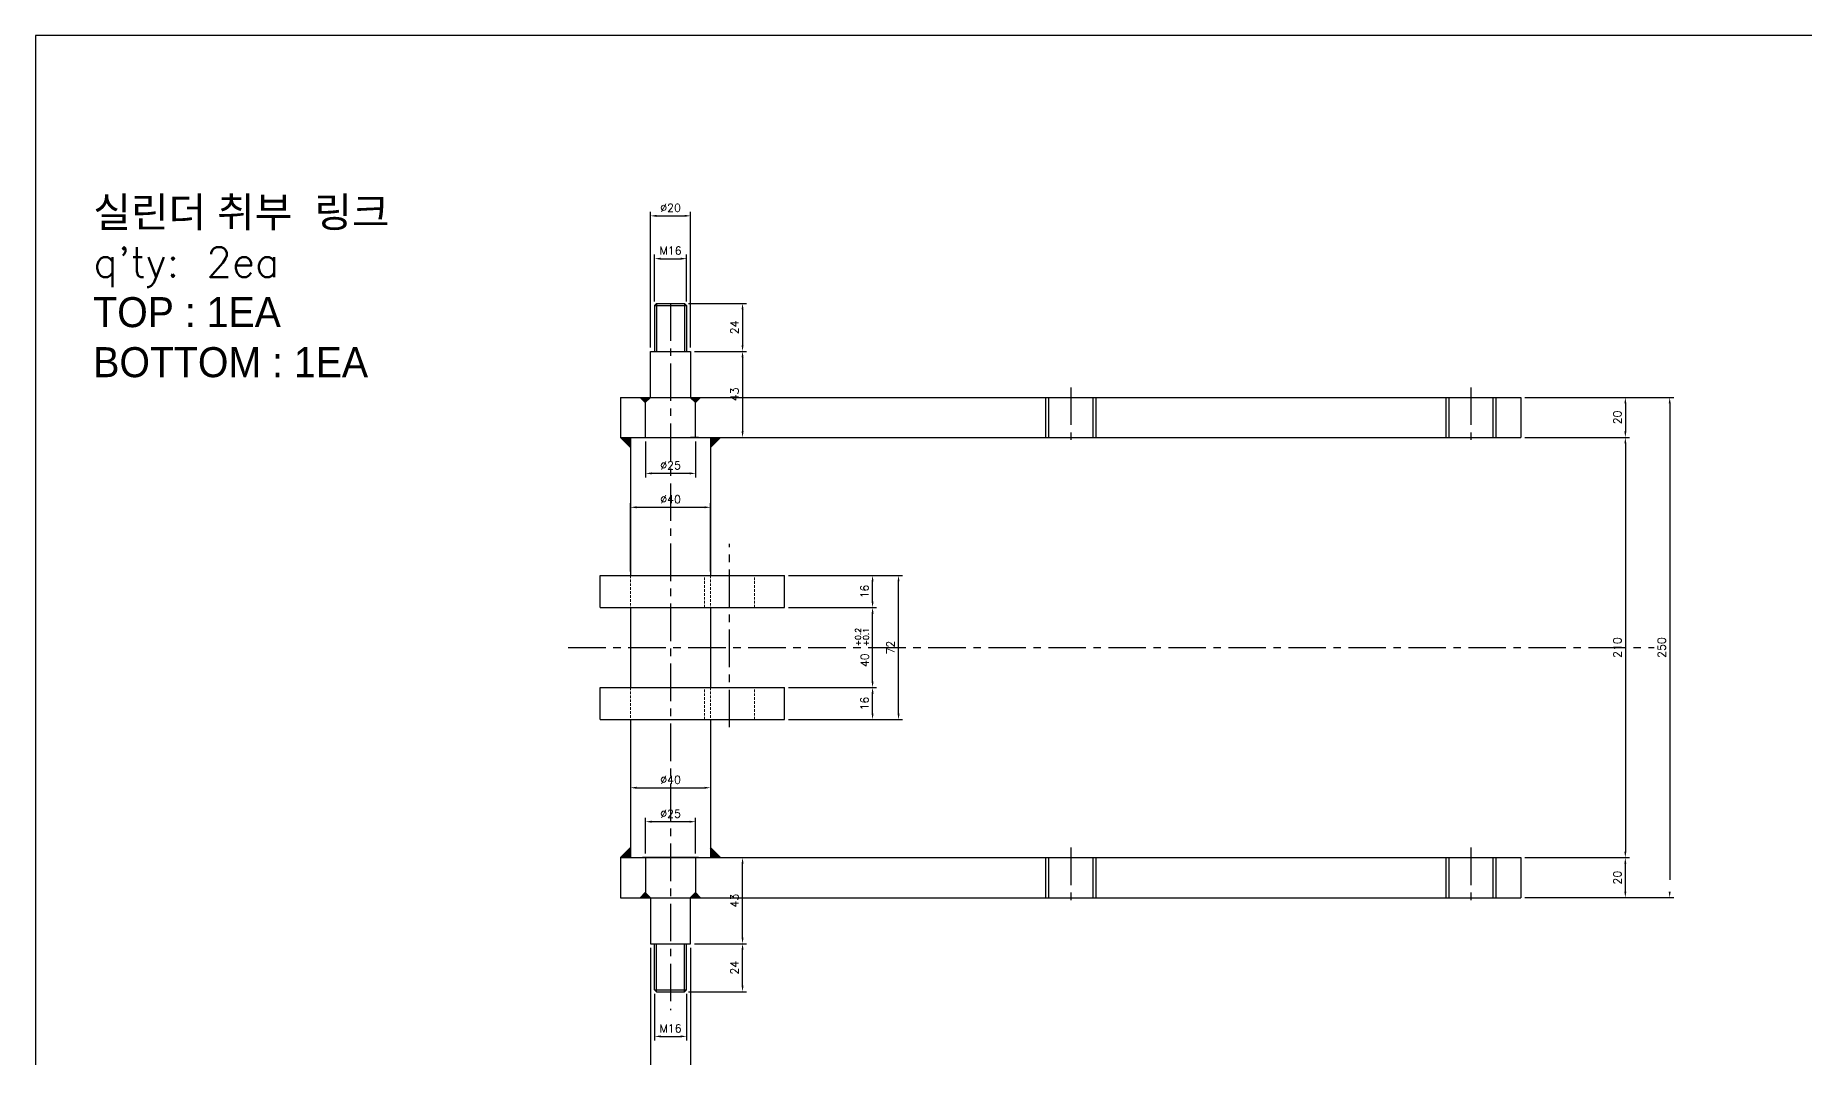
# Model space of a CAD drawing. Extents: x -2917 to 6643, y 8514 to 10799.
# Drawn here: x -894 to -10, y 9038 to 9549 of the extents above; entities that cross this region are included whole.
import ezdxf

# ---------------------------------------------------------------- set-up
doc = ezdxf.new("R2010")
doc.units = 0
doc.header["$LTSCALE"] = 15
doc.header["$MEASUREMENT"] = 0
for name, pattern in [('CENTER', [2, 1.25, -0.25, 0.25, -0.25]), ('HIDDEN', [0.375, 0.25, -0.125]), ('PHANTOM2', [31.75, 15.875, -3.175, 3.175, -3.175, 3.175, -3.175])]:
    doc.linetypes.add(name, pattern=pattern)
for name, color, linetype in [('1', 1, 'CENTER'), ('3', 3, 'Continuous'), ('4', 4, 'Continuous'), ('CON', 7, 'Continuous')]:
    doc.layers.add(name, color=color, linetype=linetype)
doc.layers.add('가는파선_A3', color=7, linetype='HIDDEN', lineweight=13, true_color=0x008000)
doc.styles.get("Standard").update_dxf_attribs({"font": 'txt.shx'})
doc.dimstyles.new('ISO-25', dxfattribs={"dimtxt": 2.5, "dimasz": 2.5, "dimexe": 1.25, "dimexo": 0.625, "dimtad": 1, "dimtoh": 1, "dimdsep": 46, "dimtxsty": 'Standard', "dimcen": 2.5, "dimclrt": 6, "dimadec": 0, "dimazin": 0, "dimtfac": 1, "dimtmove": 0, "dimatfit": 3, "dimfxl": 1, "dimarcsym": 0})
pattern_1 = [(45, (-6199.67377, -1228.90744), (-0.0883883476, 0.0883883476), [])]

# ---------------------------------------------------------------- blocks, each defined once
blk = doc.blocks.new('*U675')
at = {"layer": '1', "color": 0, "transparency": 16777216}
blk.add_line((0, 15), (0, -15), dxfattribs=at)
blk = doc.blocks.new('*U676')
at = {"layer": '1', "color": 0, "transparency": 16777216}
blk.add_line((0, 15), (0, -15), dxfattribs=at)
blk = doc.blocks.new('*U687')
at = {"layer": '1', "color": 0, "transparency": 16777216}
blk.add_line((0, 15), (0, -15), dxfattribs=at)
blk = doc.blocks.new('*U688')
at = {"layer": '1', "color": 0, "transparency": 16777216}
blk.add_line((0, 15), (0, -15), dxfattribs=at)
blk = doc.blocks.new('*D692')
at = {"layer": '4', "color": 4, "linetype": 'PHANTOM2', "lineweight": -2, "transparency": 16777216}
for p, q in [((-517.87, 9262.71), (-473.85, 9262.71)), ((-475.85, 9225.71), (-475.85, 9259.71)), ((-517.87, 9222.71), (-473.85, 9222.71))]:
    blk.add_line(p, q, dxfattribs=at)
at = {"layer": '4', "color": 4, "linetype": 'PHANTOM2', "transparency": 16777216}
for points in [[(-476.35, 9259.71), (-475.35, 9259.71), (-475.85, 9262.71)], [(-476.35, 9225.71), (-475.35, 9225.71), (-475.85, 9222.71)]]:
    blk.add_solid(points, dxfattribs=at)
at = {"layer": 'Defpoints', "color": 0, "linetype": 'PHANTOM2', "transparency": 16777216}
for p in [(-519.87, 9262.71), (-475.85, 9262.71), (-519.87, 9222.71)]:
    blk.add_point(p, dxfattribs=at)
at = {"layer": '4', "color": 7, "linetype": 'PHANTOM2', "transparency": 16777216, "insert": (-481.12, 9242.71), "char_height": 4, "attachment_point": 5, "rotation": 90}
blk.add_mtext('40 {\\H0.7x;\\S+0.2^ +0.1;}', dxfattribs=at)
blk = doc.blocks.new('*D693')
at = {"layer": '4', "color": 4, "linetype": 'PHANTOM2', "lineweight": -2, "transparency": 16777216}
for p, q in [((-517.87, 9278.71), (-473.85, 9278.71)), ((-475.85, 9265.71), (-475.85, 9275.71)), ((-517.87, 9262.71), (-473.85, 9262.71))]:
    blk.add_line(p, q, dxfattribs=at)
at = {"layer": '4', "color": 4, "linetype": 'PHANTOM2', "transparency": 16777216}
for points in [[(-476.35, 9275.71), (-475.35, 9275.71), (-475.85, 9278.71)], [(-476.35, 9265.71), (-475.35, 9265.71), (-475.85, 9262.71)]]:
    blk.add_solid(points, dxfattribs=at)
at = {"layer": 'Defpoints', "color": 0, "linetype": 'PHANTOM2', "transparency": 16777216}
for p in [(-519.87, 9278.71), (-475.85, 9278.71), (-519.87, 9262.71)]:
    blk.add_point(p, dxfattribs=at)
at = {"layer": '4', "color": 7, "linetype": 'PHANTOM2', "transparency": 16777216, "insert": (-479.85, 9270.71), "char_height": 4, "attachment_point": 5, "rotation": 90}
blk.add_mtext('16', dxfattribs=at)
blk = doc.blocks.new('*D694')
at = {"layer": '4', "color": 4, "linetype": 'PHANTOM2', "lineweight": -2, "transparency": 16777216}
for p, q in [((-517.87, 9222.71), (-473.85, 9222.71)), ((-475.85, 9209.71), (-475.85, 9219.71)), ((-517.87, 9206.71), (-473.85, 9206.71))]:
    blk.add_line(p, q, dxfattribs=at)
at = {"layer": '4', "color": 4, "linetype": 'PHANTOM2', "transparency": 16777216}
for points in [[(-476.35, 9219.71), (-475.35, 9219.71), (-475.85, 9222.71)], [(-476.35, 9209.71), (-475.35, 9209.71), (-475.85, 9206.71)]]:
    blk.add_solid(points, dxfattribs=at)
at = {"layer": 'Defpoints', "color": 0, "linetype": 'PHANTOM2', "transparency": 16777216}
for p in [(-519.87, 9222.71), (-475.85, 9222.71), (-519.87, 9206.71)]:
    blk.add_point(p, dxfattribs=at)
at = {"layer": '4', "color": 7, "linetype": 'PHANTOM2', "transparency": 16777216, "insert": (-479.85, 9214.71), "char_height": 4, "attachment_point": 5, "rotation": 90}
blk.add_mtext('16', dxfattribs=at)
blk = doc.blocks.new('*D695')
at = {"layer": '4', "color": 4, "linetype": 'PHANTOM2', "lineweight": -2, "transparency": 16777216}
for p, q in [((-517.87, 9278.71), (-460.87, 9278.71)), ((-462.87, 9209.71), (-462.87, 9275.71)), ((-517.87, 9206.71), (-460.87, 9206.71))]:
    blk.add_line(p, q, dxfattribs=at)
at = {"layer": '4', "color": 4, "linetype": 'PHANTOM2', "transparency": 16777216}
for points in [[(-463.37, 9275.71), (-462.37, 9275.71), (-462.87, 9278.71)], [(-463.37, 9209.71), (-462.37, 9209.71), (-462.87, 9206.71)]]:
    blk.add_solid(points, dxfattribs=at)
at = {"layer": 'Defpoints', "color": 0, "linetype": 'PHANTOM2', "transparency": 16777216}
for p in [(-519.87, 9278.71), (-462.87, 9278.71), (-519.87, 9206.71)]:
    blk.add_point(p, dxfattribs=at)
at = {"layer": '4', "color": 7, "linetype": 'PHANTOM2', "transparency": 16777216, "insert": (-466.87, 9242.71), "char_height": 4, "attachment_point": 5, "rotation": 90}
blk.add_mtext('72', dxfattribs=at)
blk = doc.blocks.new('*D704')
at = {"layer": '4', "color": 4, "linetype": 'PHANTOM2', "lineweight": -2, "transparency": 16777216}
for p, q in [((-564.83, 9094.71), (-538.84, 9094.71)), ((-540.84, 9073.71), (-540.84, 9091.71)), ((-567.83, 9070.71), (-538.84, 9070.71))]:
    blk.add_line(p, q, dxfattribs=at)
at = {"layer": '4', "color": 4, "linetype": 'PHANTOM2', "transparency": 16777216}
for points in [[(-541.34, 9091.71), (-540.34, 9091.71), (-540.84, 9094.71)], [(-541.34, 9073.71), (-540.34, 9073.71), (-540.84, 9070.71)]]:
    blk.add_solid(points, dxfattribs=at)
at = {"layer": 'Defpoints', "color": 0, "linetype": 'PHANTOM2', "transparency": 16777216}
for p in [(-566.83, 9094.71), (-540.84, 9094.71), (-569.83, 9070.71)]:
    blk.add_point(p, dxfattribs=at)
at = {"layer": '4', "color": 7, "linetype": 'PHANTOM2', "transparency": 16777216, "insert": (-544.84, 9082.71), "char_height": 4, "attachment_point": 5, "rotation": 90}
blk.add_mtext('24', dxfattribs=at)
blk = doc.blocks.new('*D705')
at = {"layer": '4', "color": 4, "linetype": 'PHANTOM2', "lineweight": -2, "transparency": 16777216}
for p, q in [((-560.83, 9137.71), (-538.84, 9137.71)), ((-540.84, 9097.71), (-540.84, 9134.71)), ((-564.83, 9094.71), (-538.84, 9094.71))]:
    blk.add_line(p, q, dxfattribs=at)
at = {"layer": '4', "color": 4, "linetype": 'PHANTOM2', "transparency": 16777216}
for points in [[(-541.34, 9134.71), (-540.34, 9134.71), (-540.84, 9137.71)], [(-541.34, 9097.71), (-540.34, 9097.71), (-540.84, 9094.71)]]:
    blk.add_solid(points, dxfattribs=at)
at = {"layer": 'Defpoints', "color": 0, "linetype": 'PHANTOM2', "transparency": 16777216}
for p in [(-562.83, 9137.71), (-540.84, 9137.71), (-566.83, 9094.71)]:
    blk.add_point(p, dxfattribs=at)
at = {"layer": '4', "color": 7, "linetype": 'PHANTOM2', "transparency": 16777216, "insert": (-544.84, 9116.21), "char_height": 4, "attachment_point": 5, "rotation": 90}
blk.add_mtext('43', dxfattribs=at)
blk = doc.blocks.new('*D708')
at = {"layer": '4', "color": 4, "linetype": 'PHANTOM2', "lineweight": -2, "transparency": 16777216}
for p, q in [((-584.83, 9069.71), (-584.83, 9046.38)), ((-568.83, 9069.71), (-568.83, 9046.38)), ((-581.83, 9048.38), (-571.83, 9048.38))]:
    blk.add_line(p, q, dxfattribs=at)
at = {"layer": '4', "color": 4, "linetype": 'PHANTOM2', "transparency": 16777216}
for points in [[(-581.83, 9048.88), (-581.83, 9047.88), (-584.83, 9048.38)], [(-571.83, 9048.88), (-571.83, 9047.88), (-568.83, 9048.38)]]:
    blk.add_solid(points, dxfattribs=at)
at = {"layer": 'Defpoints', "color": 0, "linetype": 'PHANTOM2', "transparency": 16777216}
for p in [(-584.83, 9071.71), (-568.83, 9071.71), (-568.83, 9048.38)]:
    blk.add_point(p, dxfattribs=at)
at = {"layer": '4', "color": 7, "linetype": 'PHANTOM2', "transparency": 16777216, "insert": (-576.83, 9052.38), "char_height": 4, "attachment_point": 5}
blk.add_mtext('M16', dxfattribs=at)
blk = doc.blocks.new('*D709')
at = {"layer": '4', "color": 4, "linetype": 'PHANTOM2', "lineweight": -2, "transparency": 16777216}
for p, q in [((-586.83, 9092.71), (-586.83, 9024.97)), ((-566.83, 9092.71), (-566.83, 9024.97)), ((-583.83, 9026.97), (-569.83, 9026.97))]:
    blk.add_line(p, q, dxfattribs=at)
at = {"layer": '4', "color": 4, "linetype": 'PHANTOM2', "transparency": 16777216}
for points in [[(-583.83, 9027.47), (-583.83, 9026.47), (-586.83, 9026.97)], [(-569.83, 9027.47), (-569.83, 9026.47), (-566.83, 9026.97)]]:
    blk.add_solid(points, dxfattribs=at)
at = {"layer": 'Defpoints', "color": 0, "linetype": 'PHANTOM2', "transparency": 16777216}
for p in [(-586.83, 9094.71), (-566.83, 9094.71), (-566.83, 9026.97)]:
    blk.add_point(p, dxfattribs=at)
at = {"layer": '4', "color": 7, "linetype": 'PHANTOM2', "transparency": 16777216, "insert": (-576.83, 9030.97), "char_height": 4, "attachment_point": 5}
blk.add_mtext('%%C20', dxfattribs=at)
blk = doc.blocks.new('*D710')
at = {"layer": '4', "color": 4, "linetype": 'PHANTOM2', "lineweight": -2, "transparency": 16777216}
for p, q in [((-589.33, 9139.71), (-589.33, 9157.67)), ((-567.33, 9155.67), (-586.33, 9155.67)), ((-564.33, 9139.71), (-564.33, 9157.67))]:
    blk.add_line(p, q, dxfattribs=at)
at = {"layer": '4', "color": 4, "linetype": 'PHANTOM2', "transparency": 16777216}
for points in [[(-586.33, 9156.17), (-586.33, 9155.17), (-589.33, 9155.67)], [(-567.33, 9156.17), (-567.33, 9155.17), (-564.33, 9155.67)]]:
    blk.add_solid(points, dxfattribs=at)
at = {"layer": 'Defpoints', "color": 0, "linetype": 'PHANTOM2', "transparency": 16777216}
for p in [(-589.33, 9155.67), (-589.33, 9137.71), (-564.33, 9137.71)]:
    blk.add_point(p, dxfattribs=at)
at = {"layer": '4', "color": 7, "linetype": 'PHANTOM2', "transparency": 16777216, "insert": (-576.83, 9159.67), "char_height": 4, "attachment_point": 5}
blk.add_mtext('%%C25', dxfattribs=at)
blk = doc.blocks.new('*D711')
at = {"layer": '4', "color": 4, "linetype": 'PHANTOM2', "lineweight": -2, "transparency": 16777216}
for p, q in [((-596.83, 9204.71), (-596.83, 9170.64)), ((-556.83, 9204.71), (-556.83, 9170.64)), ((-593.83, 9172.64), (-559.83, 9172.64))]:
    blk.add_line(p, q, dxfattribs=at)
at = {"layer": '4', "color": 4, "linetype": 'PHANTOM2', "transparency": 16777216}
for points in [[(-593.83, 9173.14), (-593.83, 9172.14), (-596.83, 9172.64)], [(-559.83, 9173.14), (-559.83, 9172.14), (-556.83, 9172.64)]]:
    blk.add_solid(points, dxfattribs=at)
at = {"layer": 'Defpoints', "color": 0, "linetype": 'PHANTOM2', "transparency": 16777216}
for p in [(-596.83, 9206.71), (-556.83, 9206.71), (-556.83, 9172.64)]:
    blk.add_point(p, dxfattribs=at)
at = {"layer": '4', "color": 7, "linetype": 'PHANTOM2', "transparency": 16777216, "insert": (-576.83, 9176.64), "char_height": 4, "attachment_point": 5}
blk.add_mtext('%%C40', dxfattribs=at)
blk = doc.blocks.new('*D714')
at = {"layer": '4', "color": 4, "linetype": 'PHANTOM2', "lineweight": -2, "transparency": 16777216}
for p, q in [((-567.83, 9414.71), (-538.84, 9414.71)), ((-540.84, 9411.71), (-540.84, 9393.71)), ((-564.83, 9390.71), (-538.84, 9390.71))]:
    blk.add_line(p, q, dxfattribs=at)
at = {"layer": '4', "color": 4, "linetype": 'PHANTOM2', "transparency": 16777216}
for points in [[(-541.34, 9411.71), (-540.34, 9411.71), (-540.84, 9414.71)], [(-541.34, 9393.71), (-540.34, 9393.71), (-540.84, 9390.71)]]:
    blk.add_solid(points, dxfattribs=at)
at = {"layer": 'Defpoints', "color": 0, "linetype": 'PHANTOM2', "transparency": 16777216}
for p in [(-569.83, 9414.71), (-566.83, 9390.71), (-540.84, 9390.71)]:
    blk.add_point(p, dxfattribs=at)
at = {"layer": '4', "color": 7, "linetype": 'PHANTOM2', "transparency": 16777216, "insert": (-544.84, 9402.71), "char_height": 4, "attachment_point": 5, "rotation": 90}
blk.add_mtext('24', dxfattribs=at)
blk = doc.blocks.new('*D715')
at = {"layer": '4', "color": 4, "linetype": 'PHANTOM2', "lineweight": -2, "transparency": 16777216}
for p, q in [((-564.83, 9390.71), (-538.84, 9390.71)), ((-540.84, 9387.71), (-540.84, 9350.71)), ((-560.83, 9347.71), (-538.84, 9347.71))]:
    blk.add_line(p, q, dxfattribs=at)
at = {"layer": '4', "color": 4, "linetype": 'PHANTOM2', "transparency": 16777216}
for points in [[(-541.34, 9387.71), (-540.34, 9387.71), (-540.84, 9390.71)], [(-541.34, 9350.71), (-540.34, 9350.71), (-540.84, 9347.71)]]:
    blk.add_solid(points, dxfattribs=at)
at = {"layer": 'Defpoints', "color": 0, "linetype": 'PHANTOM2', "transparency": 16777216}
for p in [(-566.83, 9390.71), (-562.83, 9347.71), (-540.84, 9347.71)]:
    blk.add_point(p, dxfattribs=at)
at = {"layer": '4', "color": 7, "linetype": 'PHANTOM2', "transparency": 16777216, "insert": (-544.84, 9369.21), "char_height": 4, "attachment_point": 5, "rotation": 90}
blk.add_mtext('43', dxfattribs=at)
blk = doc.blocks.new('*D716')
at = {"layer": '4', "color": 4, "linetype": 'PHANTOM2', "lineweight": -2, "transparency": 16777216}
for p, q in [((-584.83, 9415.71), (-584.83, 9439.04)), ((-581.83, 9437.04), (-571.83, 9437.04)), ((-568.83, 9415.71), (-568.83, 9439.04))]:
    blk.add_line(p, q, dxfattribs=at)
at = {"layer": '4', "color": 4, "linetype": 'PHANTOM2', "transparency": 16777216}
for points in [[(-581.83, 9437.54), (-581.83, 9436.54), (-584.83, 9437.04)], [(-571.83, 9437.54), (-571.83, 9436.54), (-568.83, 9437.04)]]:
    blk.add_solid(points, dxfattribs=at)
at = {"layer": 'Defpoints', "color": 0, "linetype": 'PHANTOM2', "transparency": 16777216}
for p in [(-568.83, 9437.04), (-584.83, 9413.71), (-568.83, 9413.71)]:
    blk.add_point(p, dxfattribs=at)
at = {"layer": '4', "color": 7, "linetype": 'PHANTOM2', "transparency": 16777216, "insert": (-576.83, 9441.04), "char_height": 4, "attachment_point": 5}
blk.add_mtext('M16', dxfattribs=at)
blk = doc.blocks.new('*D717')
at = {"layer": '4', "color": 4, "linetype": 'PHANTOM2', "lineweight": -2, "transparency": 16777216}
for p, q in [((-586.83, 9392.71), (-586.83, 9460.44)), ((-583.83, 9458.44), (-569.83, 9458.44)), ((-566.83, 9392.71), (-566.83, 9460.44))]:
    blk.add_line(p, q, dxfattribs=at)
at = {"layer": '4', "color": 4, "linetype": 'PHANTOM2', "transparency": 16777216}
for points in [[(-583.83, 9458.94), (-583.83, 9457.94), (-586.83, 9458.44)], [(-569.83, 9458.94), (-569.83, 9457.94), (-566.83, 9458.44)]]:
    blk.add_solid(points, dxfattribs=at)
at = {"layer": 'Defpoints', "color": 0, "linetype": 'PHANTOM2', "transparency": 16777216}
for p in [(-566.83, 9458.44), (-586.83, 9390.71), (-566.83, 9390.71)]:
    blk.add_point(p, dxfattribs=at)
at = {"layer": '4', "color": 7, "linetype": 'PHANTOM2', "transparency": 16777216, "insert": (-576.83, 9462.44), "char_height": 4, "attachment_point": 5}
blk.add_mtext('%%C20', dxfattribs=at)
blk = doc.blocks.new('*D712')
at = {"layer": '4', "color": 4, "linetype": 'PHANTOM2', "lineweight": -2, "transparency": 16777216}
for p, q in [((-589.33, 9345.71), (-589.33, 9327.74)), ((-564.33, 9345.71), (-564.33, 9327.74)), ((-567.33, 9329.74), (-586.33, 9329.74))]:
    blk.add_line(p, q, dxfattribs=at)
at = {"layer": '4', "color": 4, "linetype": 'PHANTOM2', "transparency": 16777216}
for points in [[(-586.33, 9330.24), (-586.33, 9329.24), (-589.33, 9329.74)], [(-567.33, 9330.24), (-567.33, 9329.24), (-564.33, 9329.74)]]:
    blk.add_solid(points, dxfattribs=at)
at = {"layer": 'Defpoints', "color": 0, "linetype": 'PHANTOM2', "transparency": 16777216}
for p in [(-589.33, 9347.71), (-564.33, 9347.71), (-589.33, 9329.74)]:
    blk.add_point(p, dxfattribs=at)
at = {"layer": '4', "color": 7, "linetype": 'PHANTOM2', "transparency": 16777216, "insert": (-576.83, 9333.74), "char_height": 4, "attachment_point": 5}
blk.add_mtext('%%C25', dxfattribs=at)
blk = doc.blocks.new('*D713')
at = {"layer": '4', "color": 4, "linetype": 'PHANTOM2', "lineweight": -2, "transparency": 16777216}
for p, q in [((-596.83, 9280.71), (-596.83, 9314.78)), ((-556.83, 9280.71), (-556.83, 9314.78)), ((-593.83, 9312.78), (-559.83, 9312.78))]:
    blk.add_line(p, q, dxfattribs=at)
at = {"layer": '4', "color": 4, "linetype": 'PHANTOM2', "transparency": 16777216}
for points in [[(-593.83, 9313.28), (-593.83, 9312.28), (-596.83, 9312.78)], [(-559.83, 9313.28), (-559.83, 9312.28), (-556.83, 9312.78)]]:
    blk.add_solid(points, dxfattribs=at)
at = {"layer": 'Defpoints', "color": 0, "linetype": 'PHANTOM2', "transparency": 16777216}
for p in [(-556.83, 9312.78), (-596.83, 9278.71), (-556.83, 9278.71)]:
    blk.add_point(p, dxfattribs=at)
at = {"layer": '4', "color": 7, "linetype": 'PHANTOM2', "transparency": 16777216, "insert": (-576.83, 9316.78), "char_height": 4, "attachment_point": 5}
blk.add_mtext('%%C40', dxfattribs=at)
blk = doc.blocks.new('*D727')
at = {"layer": '4', "color": 4, "linetype": 'PHANTOM2', "lineweight": -2, "transparency": 16777216}
for p, q in [((-149.83, 9347.71), (-97.55, 9347.71)), ((-99.55, 9344.71), (-99.55, 9140.71)), ((-149.83, 9137.71), (-97.55, 9137.71))]:
    blk.add_line(p, q, dxfattribs=at)
at = {"layer": '4', "color": 4, "linetype": 'PHANTOM2', "transparency": 16777216}
for points in [[(-100.05, 9344.71), (-99.05, 9344.71), (-99.55, 9347.71)], [(-100.05, 9140.71), (-99.05, 9140.71), (-99.55, 9137.71)]]:
    blk.add_solid(points, dxfattribs=at)
at = {"layer": 'Defpoints', "color": 0, "linetype": 'PHANTOM2', "transparency": 16777216}
for p in [(-151.83, 9347.71), (-151.83, 9137.71), (-99.55, 9137.71)]:
    blk.add_point(p, dxfattribs=at)
at = {"layer": '4', "color": 7, "linetype": 'PHANTOM2', "transparency": 16777216, "insert": (-103.55, 9242.71), "char_height": 4, "attachment_point": 5, "rotation": 90}
blk.add_mtext('210', dxfattribs=at)
blk = doc.blocks.new('*D728')
at = {"layer": '4', "color": 4, "linetype": 'PHANTOM2', "lineweight": -2, "transparency": 16777216}
for p, q in [((-149.83, 9137.71), (-97.55, 9137.71)), ((-99.55, 9120.71), (-99.55, 9134.71)), ((-149.83, 9117.71), (-97.55, 9117.71))]:
    blk.add_line(p, q, dxfattribs=at)
at = {"layer": '4', "color": 4, "linetype": 'PHANTOM2', "transparency": 16777216}
for points in [[(-100.05, 9134.71), (-99.05, 9134.71), (-99.55, 9137.71)], [(-100.05, 9120.71), (-99.05, 9120.71), (-99.55, 9117.71)]]:
    blk.add_solid(points, dxfattribs=at)
at = {"layer": 'Defpoints', "color": 0, "linetype": 'PHANTOM2', "transparency": 16777216}
for p in [(-151.83, 9137.71), (-99.55, 9137.71), (-151.83, 9117.71)]:
    blk.add_point(p, dxfattribs=at)
at = {"layer": '4', "color": 7, "linetype": 'PHANTOM2', "transparency": 16777216, "insert": (-103.55, 9127.71), "char_height": 4, "attachment_point": 5, "rotation": 90}
blk.add_mtext('20', dxfattribs=at)
blk = doc.blocks.new('*D729')
at = {"layer": '4', "color": 4, "linetype": 'PHANTOM2', "lineweight": -2, "transparency": 16777216}
for p, q in [((-149.83, 9367.71), (-97.55, 9367.71)), ((-99.55, 9364.71), (-99.55, 9350.71)), ((-149.83, 9347.71), (-97.55, 9347.71))]:
    blk.add_line(p, q, dxfattribs=at)
at = {"layer": '4', "color": 4, "linetype": 'PHANTOM2', "transparency": 16777216}
for points in [[(-100.05, 9364.71), (-99.05, 9364.71), (-99.55, 9367.71)], [(-100.05, 9350.71), (-99.05, 9350.71), (-99.55, 9347.71)]]:
    blk.add_solid(points, dxfattribs=at)
at = {"layer": 'Defpoints', "color": 0, "linetype": 'PHANTOM2', "transparency": 16777216}
for p in [(-151.83, 9367.71), (-151.83, 9347.71), (-99.55, 9347.71)]:
    blk.add_point(p, dxfattribs=at)
at = {"layer": '4', "color": 7, "linetype": 'PHANTOM2', "transparency": 16777216, "insert": (-103.55, 9357.71), "char_height": 4, "attachment_point": 5, "rotation": 90}
blk.add_mtext('20', dxfattribs=at)
blk = doc.blocks.new('*D730')
at = {"layer": '4', "color": 4, "linetype": 'PHANTOM2', "lineweight": -2, "transparency": 16777216}
for p, q in [((-149.83, 9367.71), (-75.39, 9367.71)), ((-77.39, 9364.71), (-77.39, 9120.71)), ((-149.83, 9117.71), (-75.39, 9117.71))]:
    blk.add_line(p, q, dxfattribs=at)
at = {"layer": '4', "color": 4, "linetype": 'PHANTOM2', "transparency": 16777216}
for points in [[(-77.89, 9364.71), (-76.89, 9364.71), (-77.39, 9367.71)], [(-77.89, 9120.71), (-76.89, 9120.71), (-77.39, 9117.71)]]:
    blk.add_solid(points, dxfattribs=at)
at = {"layer": 'Defpoints', "color": 0, "linetype": 'PHANTOM2', "transparency": 16777216}
for p in [(-151.83, 9367.71), (-151.83, 9117.71), (-77.39, 9117.71)]:
    blk.add_point(p, dxfattribs=at)
at = {"layer": '4', "color": 7, "linetype": 'PHANTOM2', "transparency": 16777216, "insert": (-81.39, 9242.71), "char_height": 4, "attachment_point": 5, "rotation": 90}
blk.add_mtext('250', dxfattribs=at)

msp = doc.modelspace()

# ---------------------------------------------------------------- hatches: boundary and pattern name
at = {"layer": '4', "linetype": 'PHANTOM2'}
h = msp.add_hatch(dxfattribs=at)
h.set_pattern_fill('ANSI31', color=6)
h.set_pattern_definition(pattern_1)
h.paths.add_polyline_path([(-589.33, 9367.707), (-592.07, 9367.707), (-589.57, 9365.207), (-589.33, 9365.431)])
h.paths.add_polyline_path([(-586.891, 9367.707), (-589.33, 9367.707), (-589.33, 9365.431)])
h.paths.add_polyline_path([(-564.33, 9367.707), (-567.009, 9367.707), (-564.33, 9365.207)])
h.paths.add_polyline_path([(-561.83, 9367.707), (-564.33, 9367.707), (-564.33, 9365.207)])
h = msp.add_hatch(dxfattribs=at)
h.set_pattern_fill('ANSI31', color=6)
h.set_pattern_definition(pattern_1)
h.paths.add_polyline_path([(-596.83, 9142.707), (-601.83, 9137.707), (-596.83, 9137.707)])
h.paths.add_polyline_path([(-556.83, 9142.707), (-556.83, 9137.707), (-551.83, 9137.707)])
h.paths.add_polyline_path([(-596.83, 9347.707), (-601.83, 9347.707), (-596.83, 9342.707)])
h.paths.add_polyline_path([(-551.83, 9347.707), (-556.83, 9347.707), (-556.83, 9342.707)])
h = msp.add_hatch(dxfattribs=at)
h.set_pattern_fill('ANSI31', color=6)
h.set_pattern_definition(pattern_1)
h.paths.add_polyline_path([(-589.33, 9117.707), (-592.07, 9117.707), (-589.57, 9120.207), (-589.33, 9119.983)])
h.paths.add_polyline_path([(-586.891, 9117.707), (-589.33, 9117.707), (-589.33, 9119.983)])
h.paths.add_polyline_path([(-564.33, 9117.707), (-567.009, 9117.707), (-564.33, 9120.207)])
h.paths.add_polyline_path([(-561.83, 9117.707), (-564.33, 9117.707), (-564.33, 9120.207)])

# ---------------------------------------------------------------- linework, layer by layer
at = {"color": 6}
for p, q in [((-894.353, 9548.619), (-894.353, 8528.019)), ((549.067, 9548.619), (-894.353, 9548.619))]:
    msp.add_line(p, q, dxfattribs=at)
at = {"layer": '1'}
for p, q in [((-576.83, 9414.707), (-576.83, 9061.557)), ((-547.367, 9202.902), (-547.367, 9294.449)), ((-627.981, 9242.707), (-85.206, 9242.707))]:
    msp.add_line(p, q, dxfattribs=at)
at = {"layer": '3'}
for p, q in [((-584.83, 9413.707), (-583.83, 9414.707)), ((-584.83, 9413.707), (-568.83, 9413.707)), ((-584.83, 9413.707), (-584.83, 9390.707)), ((-583.83, 9414.707), (-569.83, 9414.707)), ((-569.83, 9414.707), (-568.83, 9413.707)), ((-568.83, 9413.707), (-568.83, 9390.707)), ((-586.83, 9367.707), (-586.83, 9390.707)), ((-586.83, 9390.707), (-566.83, 9390.707)), ((-586.83, 9390.707), (-566.83, 9390.707)), ((-566.83, 9390.707), (-566.83, 9367.707)), ((-601.83, 9367.707), (-601.83, 9347.707)), ((-601.83, 9367.707), (-151.83, 9367.707)), ((-589.33, 9347.707), (-589.33, 9367.707)), ((-564.33, 9347.707), (-564.33, 9367.707)), ((-389.33, 9367.707), (-389.33, 9347.707)), ((-364.33, 9367.707), (-364.33, 9347.707)), ((-189.33, 9367.707), (-189.33, 9347.707)), ((-164.33, 9367.707), (-164.33, 9347.707)), ((-151.83, 9367.707), (-151.83, 9347.707)), ((-601.83, 9347.707), (-151.83, 9347.707)), ((-596.83, 9347.707), (-596.83, 9278.707)), ((-562.83, 9347.707), (-566.83, 9347.707)), ((-556.83, 9347.707), (-556.83, 9278.707)), ((-611.95, 9278.707), (-519.867, 9278.707)), ((-611.95, 9262.707), (-611.95, 9278.707)), ((-519.867, 9262.707), (-519.867, 9278.707)), ((-611.95, 9262.707), (-519.867, 9262.707)), ((-596.83, 9262.707), (-596.83, 9222.707)), ((-556.83, 9262.707), (-556.83, 9222.707)), ((-611.95, 9206.707), (-611.95, 9222.707)), ((-611.95, 9222.707), (-519.867, 9222.707)), ((-519.867, 9206.707), (-519.867, 9222.707)), ((-611.95, 9206.707), (-519.867, 9206.707)), ((-596.83, 9206.707), (-596.83, 9137.707)), ((-556.83, 9206.707), (-556.83, 9137.707)), ((-601.83, 9137.707), (-601.83, 9117.707)), ((-601.83, 9137.707), (-151.83, 9137.707)), ((-566.83, 9137.707), (-590.83, 9137.707)), ((-589.33, 9137.707), (-589.33, 9117.707)), ((-562.83, 9137.707), (-566.83, 9137.707)), ((-564.33, 9137.707), (-564.33, 9117.707)), ((-389.33, 9137.707), (-389.33, 9117.707)), ((-364.33, 9137.707), (-364.33, 9117.707)), ((-189.33, 9137.707), (-189.33, 9117.707)), ((-164.33, 9137.707), (-164.33, 9117.707)), ((-151.83, 9137.707), (-151.83, 9117.707)), ((-601.83, 9117.707), (-151.83, 9117.707)), ((-586.83, 9117.707), (-586.83, 9094.707)), ((-566.83, 9094.707), (-566.83, 9117.707)), ((-586.83, 9094.707), (-566.83, 9094.707)), ((-586.83, 9094.707), (-566.83, 9094.707)), ((-584.83, 9071.707), (-584.83, 9094.707)), ((-568.83, 9071.707), (-568.83, 9094.707)), ((-584.83, 9071.707), (-568.83, 9071.707)), ((-584.83, 9071.707), (-583.83, 9070.707)), ((-583.83, 9070.707), (-569.83, 9070.707)), ((-569.83, 9070.707), (-568.83, 9071.707))]:
    msp.add_line(p, q, dxfattribs=at)
at = {"layer": '4', "color": 6, "linetype": 'PHANTOM2'}
for p, q in [((-592.07, 9367.707), (-589.57, 9365.207)), ((-586.891, 9367.707), (-589.57, 9365.207)), ((-567.009, 9367.707), (-564.33, 9365.207)), ((-561.83, 9367.707), (-564.33, 9365.207)), ((-387.83, 9367.707), (-387.83, 9347.707)), ((-365.83, 9367.707), (-365.83, 9347.707)), ((-187.83, 9367.707), (-187.83, 9347.707)), ((-165.83, 9367.707), (-165.83, 9347.707)), ((-601.83, 9347.707), (-596.83, 9342.707)), ((-551.83, 9347.707), (-556.83, 9342.707)), ((-601.83, 9137.707), (-596.83, 9142.707)), ((-551.83, 9137.707), (-556.83, 9142.707)), ((-387.83, 9137.707), (-387.83, 9117.707)), ((-365.83, 9137.707), (-365.83, 9117.707)), ((-187.83, 9137.707), (-187.83, 9117.707)), ((-165.83, 9137.707), (-165.83, 9117.707)), ((-592.07, 9117.707), (-589.57, 9120.207)), ((-586.891, 9117.707), (-589.57, 9120.207)), ((-567.009, 9117.707), (-564.33, 9120.207)), ((-561.83, 9117.707), (-564.33, 9120.207))]:
    msp.add_line(p, q, dxfattribs=at)
at = {"layer": 'CON'}
for p, q in [((-583.83, 9414.707), (-583.83, 9390.707)), ((-569.83, 9414.707), (-569.83, 9390.707)), ((-583.83, 9070.707), (-583.83, 9094.707)), ((-569.83, 9070.707), (-569.83, 9094.707))]:
    msp.add_line(p, q, dxfattribs=at)
at = {"layer": '가는파선_A3', "ltscale": 0.34922}
for p, q in [((-596.83, 9278.707), (-596.83, 9262.707)), ((-559.867, 9262.707), (-559.867, 9278.707)), ((-556.83, 9278.707), (-556.83, 9262.707)), ((-534.867, 9262.707), (-534.867, 9278.707)), ((-596.83, 9222.707), (-596.83, 9206.707)), ((-559.867, 9206.707), (-559.867, 9222.707)), ((-556.83, 9222.707), (-556.83, 9206.707)), ((-534.867, 9206.707), (-534.867, 9222.707))]:
    msp.add_line(p, q, dxfattribs=at)

# ---------------------------------------------------------------- block references
at = {"layer": '1'}
for name, p in [('*U688', (-376.83, 9357.707)), ('*U687', (-176.83, 9357.707)), ('*U676', (-376.83, 9127.707)), ('*U675', (-176.83, 9127.707))]:
    msp.add_blockref(name, p, dxfattribs=at)

# ---------------------------------------------------------------- texts
at = {"insert": (-865.426, 9467.834), "char_height": 15, "attachment_point": 1}
msp.add_mtext_dynamic_manual_height_columns("{\\fGulim|b0|i0|c129|p50;실린더 취부  링크}\\Pq'ty: 2ea\\P{\\fGulim|b0|i0|c129|p50;TOP : 1EA\\PBOTTOM : 1EA}", width=5639.40542, gutter_width=75, heights=[0], dxfattribs=at)

# ---------------------------------------------------------------- dimensions: what is measured, and where the dimension line sits
at = {"layer": '4', "color": 6, "linetype": 'PHANTOM2'}
for base, p1, p2, text, picture, middle in [((-566.83, 9458.44), (-586.83, 9390.707), (-566.83, 9390.707), '%%C20', '*D717', (-576.83, 9462.44)), ((-568.83, 9437.036), (-584.83, 9413.707), (-568.83, 9413.707), 'M16', '*D716', (-576.83, 9441.036)), ((-589.33, 9329.742), (-564.33, 9347.707), (-589.33, 9347.707), '%%C25', '*D712', (-576.83, 9333.742)), ((-556.83, 9312.779), (-596.83, 9278.707), (-556.83, 9278.707), '%%C<>', '*D713', (-576.83, 9316.779)), ((-556.83, 9172.635), (-596.83, 9206.707), (-556.83, 9206.707), '%%C<>', '*D711', (-576.83, 9176.635)), ((-589.33, 9155.673), (-564.33, 9137.707), (-589.33, 9137.707), '%%C25', '*D710', (-576.83, 9159.673)), ((-566.83, 9026.975), (-586.83, 9094.707), (-566.83, 9094.707), '%%C20', '*D709', (-576.83, 9030.975)), ((-568.83, 9048.379), (-584.83, 9071.707), (-568.83, 9071.707), 'M16', '*D708', (-576.83, 9052.379))]:
    dim = msp.add_linear_dim(base=base, p1=p1, p2=p2, text=text, dimstyle='ISO-25', override={"dimtxt": 4, "dimasz": 3, "dimexe": 2, "dimexo": 2, "dimgap": 2, "dimtoh": 0, "dimcen": 0, "dimclrd": 4, "dimclre": 4, "dimclrt": 7, "dimfxl": 0.5}, dxfattribs=at)
    dim.commit()
    dim.dimension.update_dxf_attribs({"geometry": picture, "text_midpoint": middle})
for base, p1, p2, angle, picture, middle in [((-540.841, 9390.707), (-569.83, 9414.707), (-566.83, 9390.707), 270, '*D714', (-544.841, 9402.707)), ((-540.841, 9347.707), (-566.83, 9390.707), (-562.83, 9347.707), 270, '*D715', (-544.841, 9369.207)), ((-99.549, 9347.707), (-151.83, 9367.707), (-151.83, 9347.707), 90, '*D729', (-103.549, 9357.707)), ((-77.385, 9117.707), (-151.83, 9367.707), (-151.83, 9117.707), 90, '*D730', (-81.385, 9242.707)), ((-99.549, 9137.707), (-151.83, 9347.707), (-151.83, 9137.707), 90, '*D727', (-103.549, 9242.707)), ((-475.855, 9278.707), (-519.867, 9262.707), (-519.867, 9278.707), 90, '*D693', (-479.855, 9270.707)), ((-462.872, 9278.707), (-519.867, 9206.707), (-519.867, 9278.707), 90, '*D695', (-466.872, 9242.707)), ((-475.855, 9222.707), (-519.867, 9206.707), (-519.867, 9222.707), 90, '*D694', (-479.855, 9214.707)), ((-540.841, 9137.707), (-566.83, 9094.707), (-562.83, 9137.707), 90, '*D705', (-544.841, 9116.207)), ((-99.549, 9137.707), (-151.83, 9117.707), (-151.83, 9137.707), 90, '*D728', (-103.549, 9127.707)), ((-540.841, 9094.707), (-569.83, 9070.707), (-566.83, 9094.707), 90, '*D704', (-544.841, 9082.707))]:
    dim = msp.add_linear_dim(base=base, p1=p1, p2=p2, angle=angle, dimstyle='ISO-25', override={"dimtxt": 4, "dimasz": 3, "dimexe": 2, "dimexo": 2, "dimgap": 2, "dimtoh": 0, "dimcen": 0, "dimclrd": 4, "dimclre": 4, "dimclrt": 7, "dimfxl": 0.5}, dxfattribs=at)
    dim.commit()
    dim.dimension.update_dxf_attribs({"geometry": picture, "text_midpoint": middle})
dim = msp.add_linear_dim(base=(-475.855, 9262.707), p1=(-519.867, 9222.707), p2=(-519.867, 9262.707), angle=90, text='<> {\\H0.7x;\\S+0.2^ +0.1;}', dimstyle='ISO-25', override={"dimtxt": 4, "dimasz": 3, "dimexe": 2, "dimexo": 2, "dimgap": 2, "dimtoh": 0, "dimcen": 0, "dimclrd": 4, "dimclre": 4, "dimclrt": 7, "dimfxl": 0.5}, dxfattribs=at)
dim.commit()
dim.dimension.update_dxf_attribs({"geometry": '*D692', "text_midpoint": (-481.121, 9242.707)})

doc.saveas('drawing.dxf')
